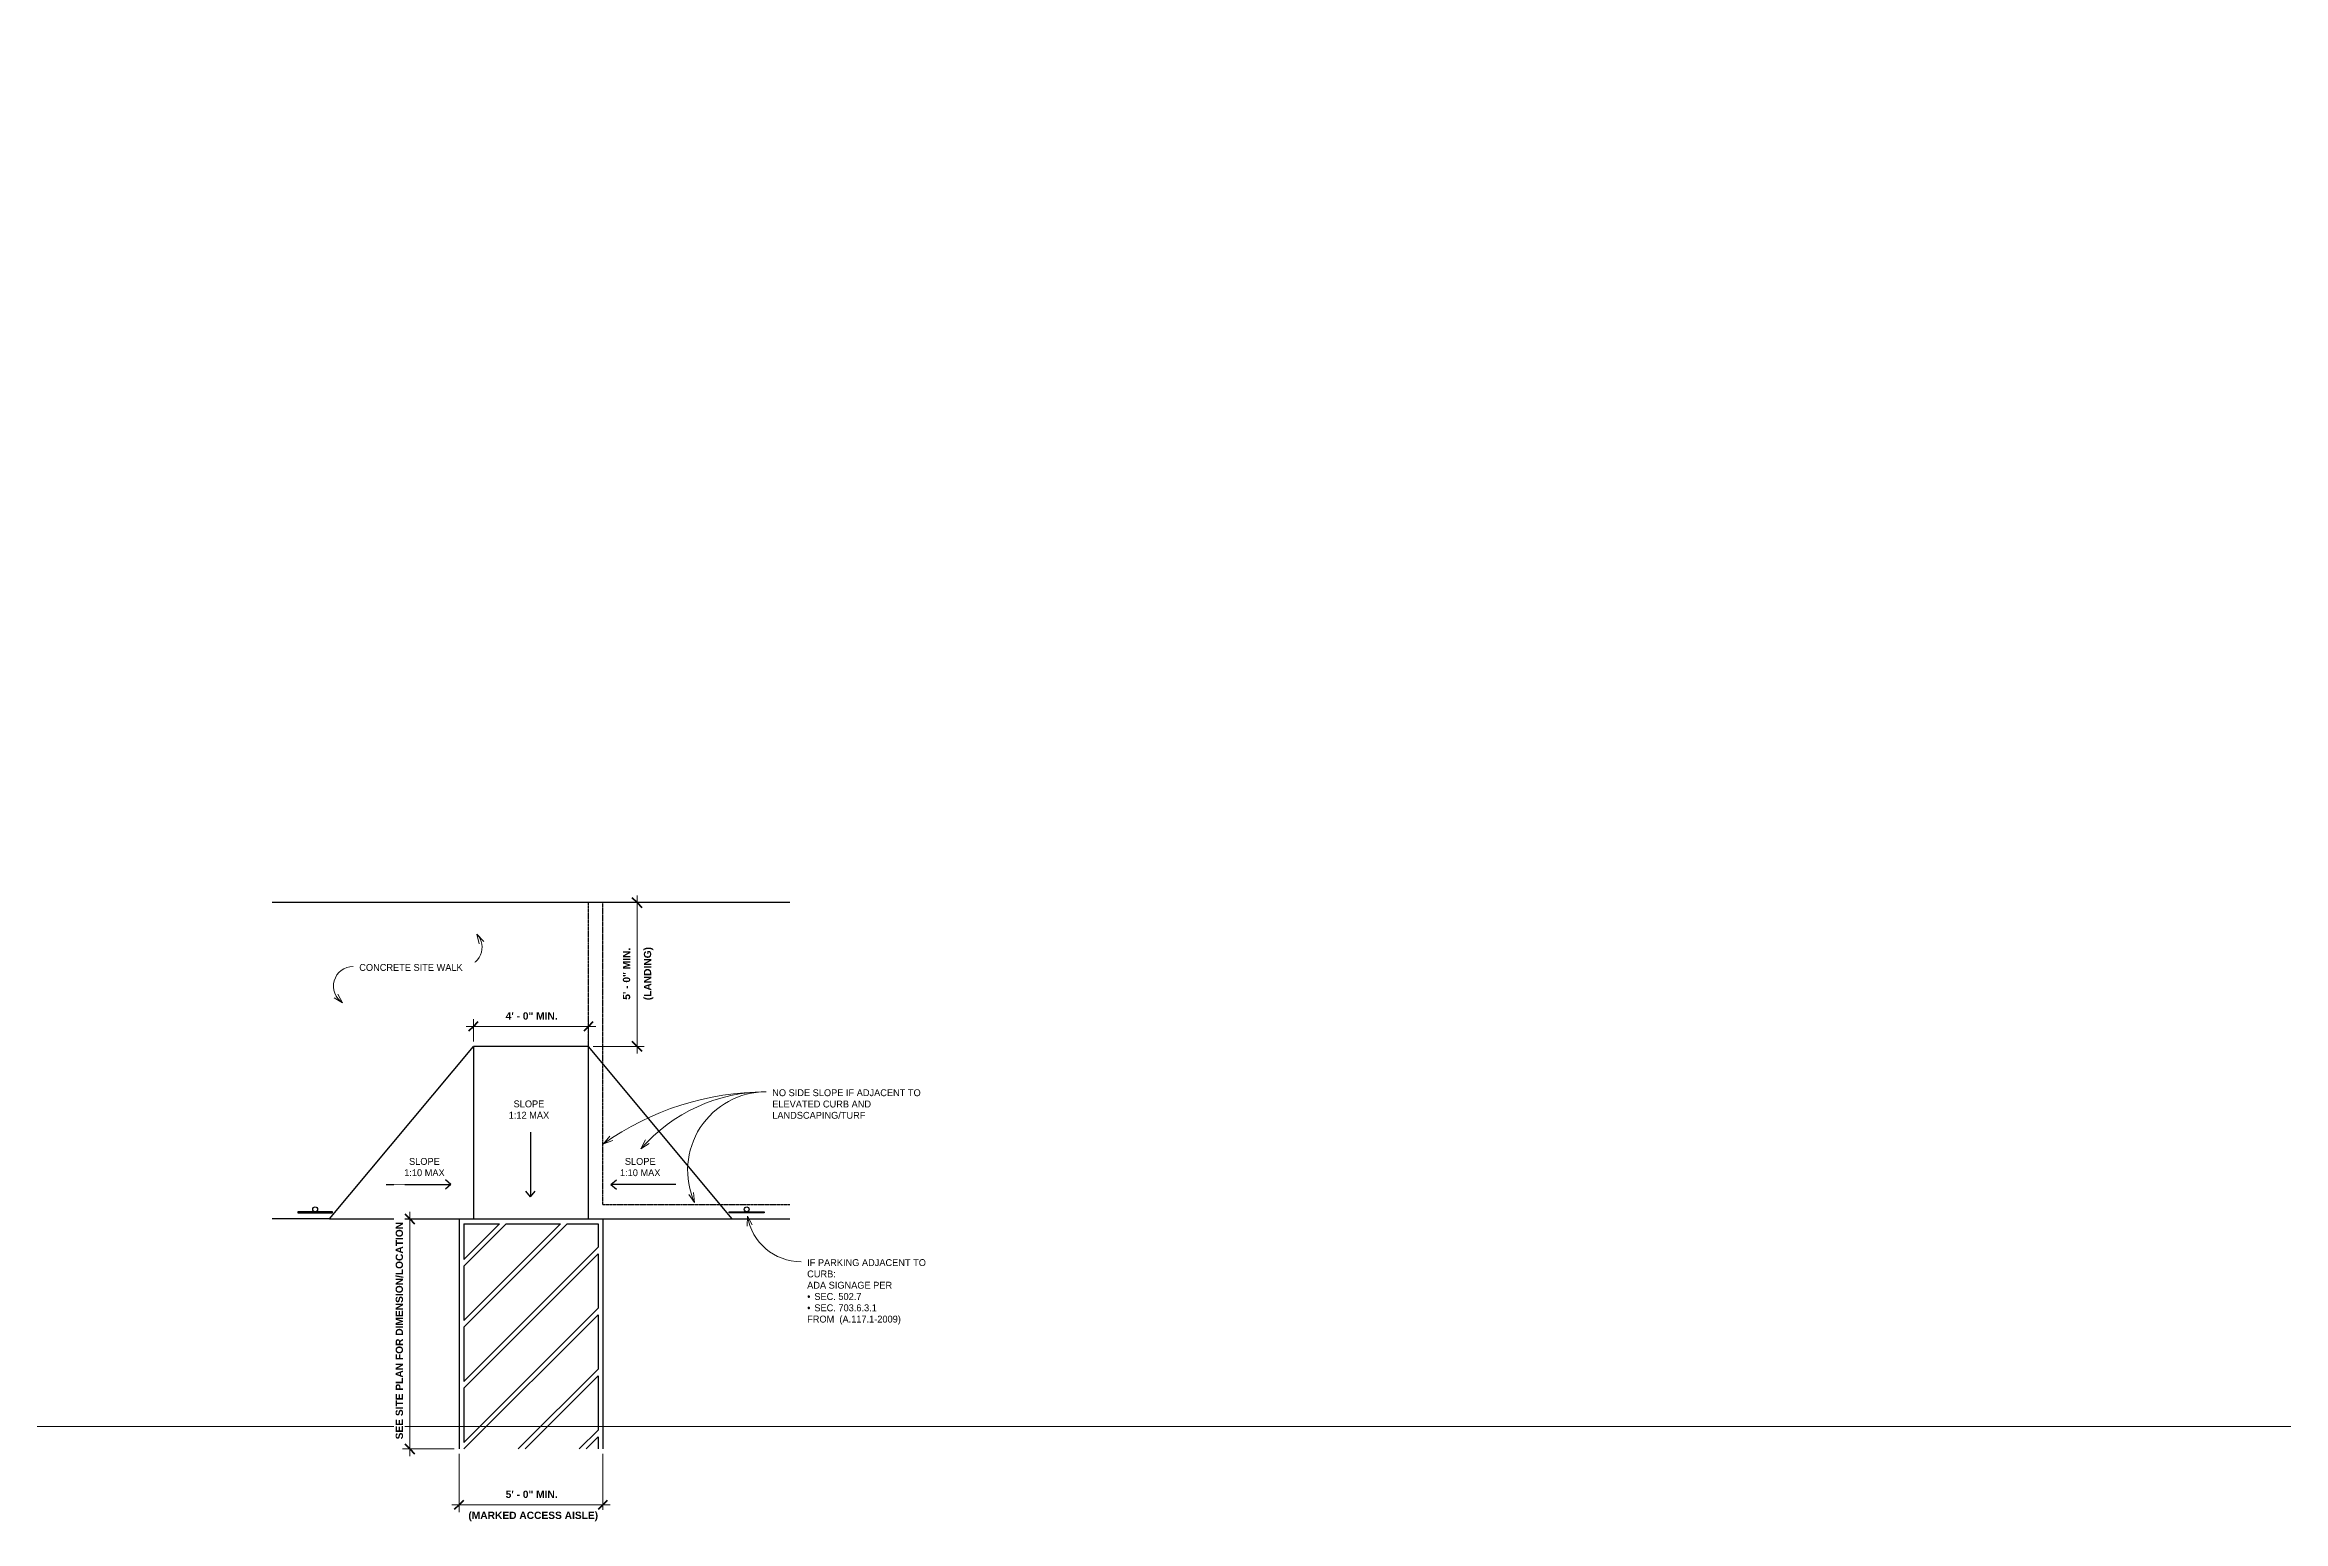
# Model space of a CAD drawing. Header units: inches. Extents: x 3 to 119514, y -26002 to 104775.
# Drawn here: x 27080 to 28013, y -43 to 573 of the extents above; entities that cross this region are included whole.
import ezdxf

# ---------------------------------------------------------------- set-up
doc = ezdxf.new("R2010")
doc.units = ezdxf.units.IN
doc.header["$MEASUREMENT"] = 0
doc.header["$XCLIPFRAME"] = 2
doc.linetypes.add('Hidden 1_8_', pattern=[0.18749999999999997, 0.125, -0.06249999999999998])
for name, color, linetype, lineweight in [('A-ANNO-DIMS', 211, 'Continuous', 9), ('A-ANNO-DIMS-32', 211, 'Continuous', 9), ('A-DETL-HDLN', 90, 'Hidden 1_8_', 9), ('A-DETL-MEDM', 33, 'Continuous', 30), ('A-DETL-THIN', 151, 'Continuous', 30), ('A-DETL-WIDE', 214, 'Continuous', 30), ('G-ANNO-REFR', 1, 'Continuous', 9), ('G-ANNO-TEXT', 231, 'Continuous', 9)]:
    doc.layers.add(name, color=color, linetype=linetype, lineweight=lineweight)
doc.styles.add('Arial_B', font='arialbd.ttf', dxfattribs={"height": 3.04426860564585})
doc.styles.add('Century Gothic', font='GOTHIC.TTF', dxfattribs={"height": 2.874223602484472})
doc.dimstyles.new('OD_Dimension_-_1_16__Tol_', dxfattribs={"dimscale": 12, "dimtxt": 3, "dimasz": 0.3333333333333333, "dimexe": 0.25, "dimexo": 0.1666666666666667, "dimgap": 0.1666666666666667, "dimtad": 1, "dimdec": 4, "dimrnd": 0.0625, "dimzin": 1, "dimdsep": 46, "dimlunit": 4, "dimtxsty": 'Arial_B', "dimblk1": 'OBLIQUE', "dimblk2": 'OBLIQUE', "dimsah": 1, "dimcen": 0.09, "dimdle": 0.25, "dimazin": 0, "dimtfac": 1, "dimtdec": 4, "dimtix": 1, "dimtmove": 0, "dimatfit": 3, "dimfxl": 1, "dimtvp": 1, "dimtfill": 1, "dimfrac": 2, "dimtolj": 1, "dimtzin": 0, "dimlwd": 13, "dimlwe": 13, "dimarcsym": 2})
picture_1 = doc.add_image_def('image1.jpg', size_in_pixel=(1590, 1394))

# ---------------------------------------------------------------- blocks, each defined once
blk = doc.blocks.new('DIMBLOCK1-ADA Curb Ramp')
at = {"layer": 'A-ANNO-DIMS-32', "lineweight": 13}
for p, q in [((27255.57579006885, 163.7480706930357), (27309.57579006885, 163.7480706930357)), ((27258.57579006885, 157.431845597105), (27258.57579006885, 166.7480706930357)), ((27258.57579006885, 163.7480706930357), (27258.57579006885, 157.431845597105)), ((27306.57579006885, 157.4318455971048), (27306.57579006885, 166.7480706930357)), ((27306.57579006885, 163.7480706930357), (27306.57579006885, 157.4318455971048))]:
    blk.add_line(p, q, dxfattribs=at)
at = {"layer": 'A-ANNO-DIMS-32', "lineweight": 50}
for p, q in [((27258.57579006885, 163.7480706930357), (27256.57579006885, 161.7480706930357)), ((27258.57579006885, 163.7480706930357), (27260.57579006885, 165.7480706930357)), ((27306.57579006885, 163.7480706930357), (27304.57579006885, 161.7480706930357)), ((27306.57579006885, 163.7480706930357), (27308.57579006885, 165.7480706930357))]:
    blk.add_line(p, q, dxfattribs=at)
at = {"layer": 'A-ANNO-DIMS-32', "color": 0, "lineweight": 13, "insert": (27272.02817102123, 169.6494821558244), "char_height": 3.04426860564585, "width": 25.31428571428571, "attachment_point": 1, "line_spacing_factor": 0.9385317878468563, "style": 'Arial_B', "bg_fill": 3, "box_fill_scale": 1.25, "bg_fill_color": 0, "bg_fill_transparency": 0}
blk.add_mtext('4\' - 0" MIN.', dxfattribs=at)
blk = doc.blocks.new('_Oblique')
at = {"color": 0, "linetype": 'ByBlock', "lineweight": -2}
blk.add_line((-0.5, -0.5), (0.5, 0.5), dxfattribs=at)
blk = doc.blocks.new('DIMBLOCK2-ADA Curb Ramp')
at = {"layer": 'A-ANNO-DIMS-32', "lineweight": 13}
for p, q in [((27327.65556178167, 215.4318455971048), (27323.82713465692, 215.4318455971048)), ((27326.82713465692, 218.4318455971048), (27326.82713465692, 152.4318455971048)), ((27326.82713465692, 215.4318455971048), (27327.65556178167, 215.4318455971048)), ((27308.57579006885, 155.4318455971049), (27329.82713465692, 155.4318455971048)), ((27326.82713465692, 155.4318455971048), (27308.57579006885, 155.4318455971049))]:
    blk.add_line(p, q, dxfattribs=at)
at = {"layer": 'A-ANNO-DIMS-32', "lineweight": 50}
for p, q in [((27326.82713465692, 215.4318455971048), (27324.82713465692, 217.4318455971048)), ((27326.82713465692, 215.4318455971048), (27328.82713465692, 213.4318455971048)), ((27326.82713465692, 155.4318455971048), (27324.82713465692, 157.4318455971048)), ((27326.82713465692, 155.4318455971048), (27328.82713465692, 153.4318455971048))]:
    blk.add_line(p, q, dxfattribs=at)
at = {"layer": 'A-ANNO-DIMS-32', "color": 0, "lineweight": 13, "insert": (27329.68762795604, 174.6937503590096), "char_height": 3.04426860564585, "width": 25.77142857142857, "attachment_point": 1, "rotation": 89.99999999999982, "line_spacing_factor": 0.9385317878468563, "style": 'Arial_B', "bg_fill": 3, "box_fill_scale": 1.25, "bg_fill_color": 0, "bg_fill_transparency": 0}
blk.add_mtext('(LANDING)', dxfattribs=at)
at = {"layer": 'A-ANNO-DIMS-32', "color": 0, "lineweight": 13, "insert": (27320.92572319413, 174.8842265494858), "char_height": 3.04426860564585, "width": 25.31428571428571, "attachment_point": 1, "rotation": 90, "line_spacing_factor": 0.9385317878468563, "style": 'Arial_B', "bg_fill": 3, "box_fill_scale": 1.25, "bg_fill_color": 0, "bg_fill_transparency": 0}
blk.add_mtext('5\' - 0" MIN.', dxfattribs=at)
blk = doc.blocks.new('DIMBLOCK3-ADA Curb Ramp')
at = {"layer": 'A-ANNO-DIMS-32', "lineweight": 13}
for p, q in [((27252.57579006885, -14.56815440289496), (27252.57579006885, -38.85900030009476)), ((27252.57579006885, -35.85900030009476), (27252.57579006885, -14.56815440289496)), ((27312.57579006885, -14.56815440289506), (27312.57579006885, -38.85900030009476)), ((27312.57579006885, -35.85900030009476), (27312.57579006885, -14.56815440289506)), ((27249.57579006885, -35.85900030009476), (27315.57579006885, -35.85900030009476))]:
    blk.add_line(p, q, dxfattribs=at)
at = {"layer": 'A-ANNO-DIMS-32', "lineweight": 50}
for p, q in [((27252.57579006885, -35.85900030009476), (27250.57579006885, -37.85900030009476)), ((27252.57579006885, -35.85900030009476), (27254.57579006885, -33.85900030009476)), ((27312.57579006885, -35.85900030009476), (27310.57579006885, -37.85900030009476)), ((27312.57579006885, -35.85900030009476), (27314.57579006885, -33.85900030009476))]:
    blk.add_line(p, q, dxfattribs=at)
at = {"layer": 'A-ANNO-DIMS-32', "color": 0, "lineweight": 13, "insert": (27256.48055197361, -38.71949359921081), "char_height": 3.04426860564585, "width": 62.62857142857141, "attachment_point": 1, "line_spacing_factor": 0.9385317878468563, "style": 'Arial_B', "bg_fill": 3, "box_fill_scale": 1.25, "bg_fill_color": 0, "bg_fill_transparency": 0}
blk.add_mtext('(MARKED ACCESS AISLE)', dxfattribs=at)
at = {"layer": 'A-ANNO-DIMS-32', "color": 0, "lineweight": 13, "insert": (27272.02817102123, -29.95758883730605), "char_height": 3.04426860564585, "width": 25.31428571428571, "attachment_point": 1, "line_spacing_factor": 0.9385317878468563, "style": 'Arial_B', "bg_fill": 3, "box_fill_scale": 1.25, "bg_fill_color": 0, "bg_fill_transparency": 0}
blk.add_mtext('5\' - 0" MIN.', dxfattribs=at)
blk = doc.blocks.new('DIMBLOCK4-ADA Curb Ramp')
at = {"layer": 'A-ANNO-DIMS-32', "lineweight": 50}
for p, q in [((27232.05361395112, 83.4318455971051), (27230.05361395112, 85.4318455971051)), ((27232.05361395112, 83.4318455971051), (27234.05361395112, 81.43184559710508)), ((27232.05361395112, -12.5681544028949), (27230.05361395112, -10.56815440289489)), ((27232.05361395112, -12.5681544028949), (27234.05361395112, -14.56815440289491))]:
    blk.add_line(p, q, dxfattribs=at)
at = {"layer": 'A-ANNO-DIMS-32', "lineweight": 13}
for p, q in [((27232.05361395112, -15.5681544028949), (27232.05361395112, 86.4318455971051)), ((27256.57579006885, 83.43184559710501), (27229.05361395112, 83.4318455971051)), ((27232.05361395112, 83.4318455971051), (27256.57579006885, 83.43184559710501)), ((27250.57579006885, -12.56815440289496), (27229.05361395112, -12.56815440289489)), ((27232.05361395112, -12.5681544028949), (27250.57579006885, -12.56815440289496))]:
    blk.add_line(p, q, dxfattribs=at)
at = {"layer": 'A-ANNO-DIMS-32', "color": 0, "lineweight": 13, "insert": (27226.15220248833, -8.544344879085365), "char_height": 3.04426860564585, "width": 105.5428571428571, "attachment_point": 1, "rotation": 90, "line_spacing_factor": 0.9385317878468563, "style": 'Arial_B', "bg_fill": 3, "box_fill_scale": 1.25, "bg_fill_color": 0, "bg_fill_transparency": 0}
blk.add_mtext('SEE SITE PLAN FOR DIMENSION/LOCATION', dxfattribs=at)

msp = doc.modelspace()

# ---------------------------------------------------------------- linework, layer by layer
at = {"layer": 'A-DETL-HDLN', "lineweight": 30}
for p, q in [((27306.57579006885, 155.4318455971049), (27306.57579006885, 215.4318455971048)), ((27312.57579006885, 89.43184559710483), (27312.57579006885, 215.4318455971048)), ((27312.57579006885, 89.43184559710483), (27390.57579006885, 89.43184559710457))]:
    msp.add_line(p, q, dxfattribs=at)
at = {"layer": 'A-DETL-MEDM'}
for p, q in [((27198.57579006885, 83.4318455971052), (27258.57579006885, 155.431845597105)), ((27306.57579006885, 155.4318455971049), (27258.57579006885, 155.431845597105)), ((27258.57579006885, 155.431845597105), (27258.57579006885, 83.43184559710501)), ((27306.57579006885, 83.43184559710484), (27306.57579006885, 155.4318455971049)), ((27366.57579006885, 83.43184559710464), (27306.57579006885, 155.4318455971048)), ((27198.57579006885, 83.4318455971052), (27258.57579006885, 83.431845597105)), ((27258.57579006885, 83.43184559710501), (27306.57579006885, 83.43184559710484)), ((27306.57579006885, 83.43184559710484), (27366.57579006885, 83.43184559710464))]:
    msp.add_line(p, q, dxfattribs=at)
at = {"layer": 'A-DETL-THIN'}
for p, q in [((27282.42348516621, 119.6477933350865), (27282.42348516621, 92.64779333508662)), ((27222.18695505647, 97.81855806110079), (27249.18695505647, 97.81855806110059)), ((27249.18695505647, 97.81855806110059), (27246.88229121767, 99.73911126009406)), ((27249.18695505647, 97.81855806110059), (27246.88229121767, 95.89800486210717)), ((27282.42348516621, 92.64779333508662), (27280.50293196722, 94.95245717387871)), ((27282.42348516621, 92.64779333508655), (27284.34403836521, 94.95245717387871)), ((27315.96462508123, 97.81855806110059), (27318.26928892002, 99.73911126009406)), ((27342.96462508123, 97.81855806110079), (27315.96462508123, 97.81855806110059)), ((27315.96462508123, 97.81855806110059), (27318.26928892002, 95.8980048621072)), ((27252.57579006885, 83.43184559710501), (27252.57579006885, -12.56815440289497)), ((27254.57579006885, 81.43184559710501), (27269.45573238376, 81.43184559710497)), ((27254.57579006885, 81.43184559710501), (27254.57579006885, 66.55190328219369)), ((27297.74000363122, 81.43184559710487), (27254.57579006885, 38.26763203473173)), ((27294.91157650647, 81.43184559710488), (27254.57579006885, 41.09605915947791)), ((27269.45573238376, 81.43184559710497), (27254.57579006885, 66.55190328219369)), ((27272.2841595085, 81.43184559710495), (27254.57579006885, 63.72347615744752)), ((27272.2841595085, 81.43184559710495), (27294.91157650647, 81.43184559710488)), ((27297.74000363122, 81.43184559710487), (27310.57579006885, 81.43184559710483)), ((27310.57579006885, 81.43184559710483), (27310.57579006885, 71.64021503676219)), ((27312.57579006885, 83.43184559710483), (27312.57579006885, -12.56815440289506)), ((27310.57579006885, 71.64021503676217), (27254.57579006885, 15.64021503676218)), ((27310.57579006885, 68.811787912016), (27254.57579006885, 12.81178791201601)), ((27310.57579006885, 68.811787912016), (27310.57579006885, 46.18437091404648)), ((27254.57579006885, 63.72347615744751), (27254.57579006885, 41.09605915947795)), ((27310.57579006885, 46.18437091404648), (27254.57579006885, -9.81562908595352)), ((27254.57579006885, 38.26763203473175), (27254.57579006885, 15.64021503676224)), ((27310.57579006885, 43.35594378930031), (27254.65169187665, -12.56815440289498)), ((27310.57579006885, 43.3559437893003), (27310.57579006885, 20.72852679133079)), ((27310.57579006885, 20.72852679133078), (27277.27910887462, -12.56815440289501)), ((27254.57579006885, 12.81178791201606), (27254.57579006885, -9.815629085953477)), ((27310.57579006885, 17.9000996665846), (27280.10753599937, -12.56815440289501)), ((27310.57579006885, 17.9000996665846), (27310.57579006885, -4.727317331384891)), ((27310.57579006885, -4.727317331384912), (27302.73495299734, -12.56815440289504)), ((27310.57579006885, -7.555744456131087), (27305.56338012208, -12.56815440289505)), ((27310.57579006885, -7.555744456131069), (27310.57579006885, -12.56815440289506))]:
    msp.add_line(p, q, dxfattribs=at)
at = {"layer": 'A-DETL-WIDE'}
for p, q in [((27390.57579006885, 215.4318455971046), (27174.57579006885, 215.4318455971053)), ((27199.84686635976, 86.43184559710463), (27185.30471377794, 86.43184559710463)), ((27185.30471377794, 86.43184559710463), (27185.30471377794, 85.93184559710463)), ((27185.30471377794, 85.93184559710463), (27199.84686635976, 85.93184559710463)), ((27199.84686635976, 85.93184559710463), (27199.84686635976, 86.43184559710463)), ((27365.30471377794, 86.43184559710463), (27379.84686635976, 86.43184559710463)), ((27365.30471377794, 85.93184559710463), (27365.30471377794, 86.43184559710463)), ((27379.84686635976, 85.93184559710463), (27365.30471377794, 85.93184559710463)), ((27379.84686635976, 86.43184559710463), (27379.84686635976, 85.93184559710463)), ((27198.57579006885, 83.4318455971052), (27174.57579006885, 83.43184559710527)), ((27366.57579006885, 83.43184559710464), (27390.57579006885, 83.43184559710457))]:
    msp.add_line(p, q, dxfattribs=at)
for centre in [(27192.57579006885, 87.43184559710461), (27372.57579006885, 87.43184559710461)]:
    msp.add_circle(centre, 1, dxfattribs=at)
at = {"layer": 'G-ANNO-TEXT', "color": 137}
for p, q in [((27260.0567282411, 202.2520145546133), (27262.90138884156, 199.2425869705352)), ((27260.0567282411, 202.2520145546133), (27261.0155627942, 198.2234435157245)), ((27204.01421919406, 173.590494651115), (27200.48172079046, 175.7515599773374)), ((27204.01421919406, 173.590494651115), (27202.03551850083, 177.2282813246581)), ((27312.83478814884, 114.7766557245754), (27315.5252785604, 117.9246725067603)), ((27312.83478814884, 114.7766557245754), (27316.73882958498, 116.1576730237093)), ((27350.81066269649, 90.31971965702398), (27348.39429883251, 93.68274418747998)), ((27350.81066269649, 90.31971965702398), (27350.39954247073, 94.44036626593856)), ((27372.87637148997, 84.59911100625659), (27372.8224527325, 80.45835732085288)), ((27372.87637148997, 84.59911100625659), (27374.90005331896, 80.98615374514623))]:
    msp.add_line(p, q, dxfattribs=at)
for centre, radius, start, end in [((27254.14891159454, 196.7859219842412), 8.04863128222859, 269.9999999999993, 42.7759438763898), ((27208.40891159454, 180.5263545057861), 8.210936196228431, 90, 237.6408773019652), ((27380.66108489191, 19.55046262476362), 116.9120797101857, 89.99999999999994, 125.460945336536), ((27380.66108489191, 103.7358080927471), 32.72673424220192, 89.99999999999993, 204.2012404203191), ((27395.23044556742, 88.21444175679233), 22.64454115887472, 189.1869141347938, 269.9999999999996)]:
    msp.add_arc(centre, radius, start, end, dxfattribs=at)

# ---------------------------------------------------------------- pictures from other files: only their frames are drawn
at = {"layer": 'G-ANNO-REFR'}
image = msp.add_image(picture_1, insert=(18906.01628434633, -27055.3890545543), size_in_units=(9959.23094221788, 8731.5521594036), dxfattribs=at)
image.set_boundary_path([(-3018.362167371961, -2925.416714636541), (16061.63783262804, -19653.41671463654)])
image.dxf.flags = 15

# ---------------------------------------------------------------- next in the draw order: texts
at = {"layer": 'G-ANNO-TEXT', "color": 137, "char_height": 2.874223602484472, "line_spacing_factor": 0.9841166936790923, "style": 'Century Gothic', "bg_fill": 3, "box_fill_scale": 1.25, "bg_fill_color": 0, "bg_fill_transparency": 0}
for s, insert, width, attachment_point in [('CONCRETE SITE WALK', (27210.96891159454, 189.8067523997349), 48.74399999999999, 1), ('SLOPE\\P1:12 MAX', (27281.74729206539, 132.872004032672), 21.276, 2), ('SLOPE\\P1:10 MAX', (27238.15022557486, 108.8663943417809), 21.276, 2), ('SLOPE\\P1:10 MAX', (27328.15022557486, 108.8663943417806), 21.276, 2), ('IF PARKING ADJACENT TO', (27397.79044556742, 66.63936229563964), 56.60851818988463, 1)]:
    msp.add_mtext(s, dxfattribs=dict(at, insert=insert, width=width, attachment_point=attachment_point))

# ---------------------------------------------------------------- next in the draw order: dimensions: what is measured, and where the dimension line sits
at = {"layer": 'A-ANNO-DIMS', "lineweight": 13}
dim = msp.add_linear_dim(base=(27306.57579006885, 163.7480706930357), p1=(27258.57579006885, 155.431845597105), p2=(27306.57579006885, 155.4318455971049), dimstyle='OD_Dimension_-_1_16__Tol_', override={"dimpost": '<>MIN.', "dimfxl": 48}, dxfattribs=at)
dim.commit()
dim.dimension.update_dxf_attribs({"geometry": 'DIMBLOCK1-ADA Curb Ramp', "text_midpoint": (27282.57579006885, 167.302392019495)})
dim = msp.add_linear_dim(base=(27312.57579006885, -35.85900030009476), p1=(27252.57579006885, -12.56815440289496), p2=(27312.57579006885, -12.56815440289506), text='<>\\X(MARKED ACCESS AISLE)', dimstyle='OD_Dimension_-_1_16__Tol_', override={"dimpost": '<>MIN.', "dimfxl": 60}, dxfattribs=at)
dim.commit()
dim.dimension.update_dxf_attribs({"geometry": 'DIMBLOCK3-ADA Curb Ramp', "text_midpoint": (27282.57579006885, -35.85900030009476)})

# ---------------------------------------------------------------- next in the draw order: linework, layer by layer
at = {"layer": 'G-ANNO-TEXT', "color": 137}
for q in [(27330.38185152674, 116.4028493011653), (27331.95517410216, 114.9469477467838)]:
    msp.add_line((27328.45176352857, 112.7390386298988), q, dxfattribs=at)
msp.add_arc((27380.66108489191, 67.1511559109481), 69.31138642400036, 89.99999999999997, 138.873345648102, dxfattribs=at)

# ---------------------------------------------------------------- next in the draw order: texts
at = {"layer": 'G-ANNO-TEXT', "color": 137, "insert": (27397.79044556742, 61.92507658135392), "char_height": 2.874223602484472, "width": 13.35829636202307, "attachment_point": 1, "line_spacing_factor": 0.9841166936790923, "style": 'Century Gothic', "bg_fill": 3, "box_fill_scale": 1.25, "bg_fill_color": 0, "bg_fill_transparency": 0}
msp.add_mtext('CURB:', dxfattribs=at)

# ---------------------------------------------------------------- next in the draw order: dimensions: what is measured, and where the dimension line sits
at = {"layer": 'A-ANNO-DIMS', "lineweight": 13}
for base, p1, p2, text, override, picture, middle in [((27326.82713465692, 155.4318455971049), (27329.65556178167, 215.4318455971048), (27306.57579006885, 155.4318455971049), '<>\\X(LANDING)', {"dimpost": '<>MIN.', "dimfxl": 64.2858916272925}, 'DIMBLOCK2-ADA Curb Ramp', (27326.82713465692, 185.4318455971092)), ((27232.05361395112, 83.43184559710501), (27252.57579006885, -12.56815440289497), (27258.57579006885, 83.43184559710501), 'SEE SITE PLAN FOR DIMENSION/LOCATION', {"dimpost": '<>', "dimfxl": 96.18731725128838}, 'DIMBLOCK4-ADA Curb Ramp', (27228.47852680867, 35.4318455971094))]:
    dim = msp.add_linear_dim(base=base, p1=p1, p2=p2, angle=89.99999999999991, text=text, dimstyle='OD_Dimension_-_1_16__Tol_', override=override, dxfattribs=at)
    dim.commit()
    dim.dimension.update_dxf_attribs({"geometry": picture, "text_midpoint": middle})

# ---------------------------------------------------------------- next in the draw order: texts
at = {"layer": 'G-ANNO-TEXT', "color": 137, "char_height": 2.874223602484472, "attachment_point": 1, "line_spacing_factor": 0.9841166936790923, "style": 'Century Gothic', "bg_fill": 3, "box_fill_scale": 1.25, "bg_fill_color": 0, "bg_fill_transparency": 0}
for s, insert, width in [('NO SIDE SLOPE IF ADJACENT TO\\PELEVATED CURB AND\\PLANDSCAPING/TURF', (27383.22108489191, 137.532004032672), 71.74799999999999), ('ADA SIGNAGE PER', (27397.79044556742, 57.21079086706821), 40.8960958296362)]:
    msp.add_mtext(s, dxfattribs=dict(at, insert=insert, width=width))

# ---------------------------------------------------------------- next in the draw order: texts
at = {"layer": 'G-ANNO-TEXT', "color": 137, "insert": (27397.79044556742, 52.49650515278249), "char_height": 2.874223602484472, "width": 2.737355811889973, "attachment_point": 1, "line_spacing_factor": 0.9841166936790923, "style": 'Century Gothic', "bg_fill": 3, "box_fill_scale": 1.25, "bg_fill_color": 0, "bg_fill_transparency": 0}
msp.add_mtext('•', dxfattribs=at)

# ---------------------------------------------------------------- next in the draw order: texts
at = {"layer": 'G-ANNO-TEXT', "color": 137, "insert": (27400.79044556742, 52.49650515278249), "char_height": 2.874223602484472, "width": 22.55581188997338, "attachment_point": 1, "line_spacing_factor": 0.9841166936790923, "style": 'Century Gothic', "bg_fill": 3, "box_fill_scale": 1.25, "bg_fill_color": 0, "bg_fill_transparency": 0}
msp.add_mtext('SEC. 502.7', dxfattribs=at)

# ---------------------------------------------------------------- next in the draw order: texts
at = {"layer": 'G-ANNO-TEXT', "color": 137, "insert": (27397.79044556742, 47.78221943849679), "char_height": 2.874223602484472, "width": 2.737355811889973, "attachment_point": 1, "line_spacing_factor": 0.9841166936790923, "style": 'Century Gothic', "bg_fill": 3, "box_fill_scale": 1.25, "bg_fill_color": 0, "bg_fill_transparency": 0}
msp.add_mtext('•', dxfattribs=at)

# ---------------------------------------------------------------- next in the draw order: texts
at = {"layer": 'G-ANNO-TEXT', "color": 137, "insert": (27400.79044556742, 47.78221943849679), "char_height": 2.874223602484472, "width": 30.2204081632653, "attachment_point": 1, "line_spacing_factor": 0.9841166936790923, "style": 'Century Gothic', "bg_fill": 3, "box_fill_scale": 1.25, "bg_fill_color": 0, "bg_fill_transparency": 0}
msp.add_mtext('SEC. 703.6.3.1', dxfattribs=at)

# ---------------------------------------------------------------- next in the draw order: texts
at = {"layer": 'G-ANNO-TEXT', "color": 137, "insert": (27397.79044556742, 43.06793372421107), "char_height": 2.874223602484472, "width": 46.91827861579413, "attachment_point": 1, "line_spacing_factor": 0.9841166936790923, "style": 'Century Gothic', "bg_fill": 3, "box_fill_scale": 1.25, "bg_fill_color": 0, "bg_fill_transparency": 0}
msp.add_mtext('FROM  (A.117.1-2009)', dxfattribs=at)

doc.saveas('drawing.dxf')
